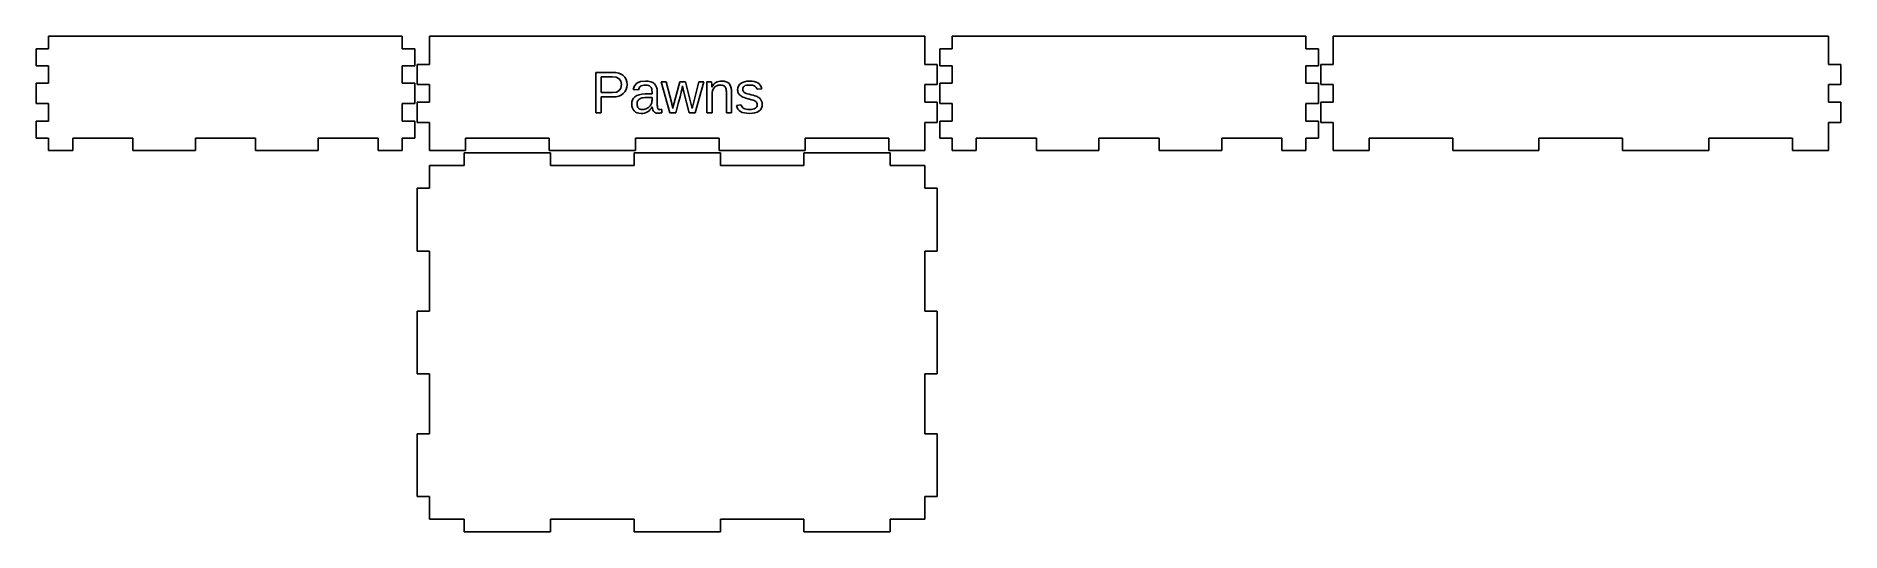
# Model space of a CAD drawing. Header units: metres. Extents: x -136 to 247, y -145 to -40.
import ezdxf

# ---------------------------------------------------------------- set-up
doc = ezdxf.new("R2010")
doc.units = ezdxf.units.M

msp = doc.modelspace()

# ---------------------------------------------------------------- linework, layer by layer
for p, q in [((-58.285, -40.125), (-133.215, -40.125)), ((-133.215, -40.125), (-133.215, -42.785)), ((-58.285, -42.785), (-58.285, -40.125)), ((52.465, -40.125), (-52.465, -40.125)), ((-52.465, -40.125), (-52.465, -46.11)), ((52.465, -46.11), (52.465, -40.125)), ((133.215, -40.125), (58.285, -40.125)), ((58.285, -40.125), (58.285, -42.785)), ((133.215, -42.785), (133.215, -40.125)), ((243.965, -40.125), (139.035, -40.125)), ((139.035, -40.125), (139.035, -46.11)), ((243.965, -46.11), (243.965, -40.125)), ((-133.215, -42.785), (-135.875, -42.785)), ((-135.875, -42.785), (-135.875, -46.39)), ((-55.625, -42.785), (-58.285, -42.785)), ((-55.625, -46.39), (-55.625, -42.785)), ((58.285, -42.785), (55.625, -42.785)), ((55.625, -42.785), (55.625, -46.39)), ((135.875, -42.785), (133.215, -42.785)), ((135.875, -46.39), (135.875, -42.785)), ((-135.875, -46.39), (-133.215, -46.39)), ((-133.215, -46.39), (-133.215, -50.11)), ((-58.285, -50.11), (-58.285, -46.39)), ((-58.285, -46.39), (-55.625, -46.39)), ((-52.465, -46.11), (-55.125, -46.11)), ((-55.125, -46.11), (-55.125, -50.39)), ((-17.2675, -56.375), (-17.2675, -47.799)), ((-17.2675, -47.799), (-13.6555, -47.799)), ((-13.7955, -48.731), (-16.1035, -48.731)), ((-16.1035, -48.731), (-16.1035, -52.087)), ((-12.9218, -48.834), (-13.7955, -48.731)), ((-13.6555, -47.799), (-12.9747, -47.841)), ((-12.9747, -47.841), (-12.3753, -47.967)), ((-12.2978, -49.143), (-12.9218, -48.834)), ((-12.3753, -47.967), (-11.8572, -48.177)), ((-11.9233, -49.658), (-12.2978, -49.143)), ((-11.7985, -50.379), (-11.9233, -49.658)), ((-11.8572, -48.177), (-11.4205, -48.471)), ((-11.4205, -48.471), (-11.074, -48.8415)), ((-11.074, -48.8415), (-10.8265, -49.281)), ((-10.8265, -49.281), (-10.678, -49.7895)), ((-7.75636, -49.7646), (-6.70862, -49.655)), ((-6.70862, -49.655), (-6.12793, -49.6907)), ((-6.12793, -49.6907), (-5.62387, -49.7978)), ((8.77045, -49.726), (9.09245, -49.6728)), ((9.09245, -49.6728), (9.44444, -49.655)), ((9.44444, -49.655), (9.94777, -49.6888)), ((9.94777, -49.6888), (10.3787, -49.79)), ((14.2488, -49.7735), (14.7568, -49.6846)), ((14.7568, -49.6846), (15.3388, -49.655)), ((15.3388, -49.655), (15.8586, -49.679)), ((15.8586, -49.679), (16.3223, -49.751)), ((55.125, -46.11), (52.465, -46.11)), ((55.125, -50.39), (55.125, -46.11)), ((55.625, -46.39), (58.285, -46.39)), ((58.285, -46.39), (58.285, -50.11)), ((133.215, -50.11), (133.215, -46.39)), ((133.215, -46.39), (135.875, -46.39)), ((139.035, -46.11), (136.375, -46.11)), ((136.375, -46.11), (136.375, -50.39)), ((246.625, -46.11), (243.965, -46.11)), ((246.625, -50.39), (246.625, -46.11)), ((-133.215, -50.11), (-135.875, -50.11)), ((-135.875, -50.11), (-135.875, -54.39)), ((-55.625, -50.11), (-58.285, -50.11)), ((-55.625, -54.39), (-55.625, -50.11)), ((-55.125, -50.39), (-52.465, -50.39)), ((-52.465, -50.39), (-52.465, -54.11)), ((-16.1035, -52.087), (-13.7475, -52.087)), ((-13.5825, -53.007), (-16.1035, -53.007)), ((-16.1035, -53.007), (-16.1035, -56.375)), ((-13.7475, -52.087), (-12.8948, -51.9803)), ((-12.9361, -52.9624), (-13.5825, -53.007)), ((-12.3608, -52.8285), (-12.9361, -52.9624)), ((-12.8948, -51.9803), (-12.2858, -51.66)), ((-11.8566, -52.6054), (-12.3608, -52.8285)), ((-12.2858, -51.66), (-11.9203, -51.1263)), ((-11.9203, -51.1263), (-11.7985, -50.379)), ((-11.4235, -52.293), (-11.8566, -52.6054)), ((-11.0757, -51.9045), (-11.4235, -52.293)), ((-10.8273, -51.454), (-11.0757, -51.9045)), ((-10.6782, -50.9415), (-10.8273, -51.454)), ((-10.6285, -50.367), (-10.6782, -50.9415)), ((-10.678, -49.7895), (-10.6285, -50.367)), ((-9.46611, -53.6245), (-9.25674, -53.2599)), ((-9.34262, -51.409), (-9.07336, -50.6416)), ((-8.19762, -51.511), (-9.34262, -51.409)), ((-9.25674, -53.2599), (-8.96361, -52.955)), ((-9.07336, -50.6416), (-8.54462, -50.0935)), ((-8.96361, -52.955), (-8.5773, -52.7116)), ((-8.5773, -52.7116), (-8.08836, -52.5325)), ((-8.54462, -50.0935), (-7.75636, -49.7646)), ((-8.14755, -51.2622), (-8.19762, -51.511)), ((-8.03662, -53.482), (-8.17711, -53.6055)), ((-8.06436, -51.0498), (-8.14755, -51.2622)), ((-8.08836, -52.5325), (-7.4968, -52.4176)), ((-7.94804, -50.8737), (-8.06436, -51.0498)), ((-7.87311, -53.3785), (-8.03662, -53.482)), ((-7.79861, -50.734), (-7.94804, -50.8737)), ((-7.68661, -53.295), (-7.87311, -53.3785)), ((-7.60718, -50.6273), (-7.79861, -50.734)), ((-7.46492, -53.2299), (-7.68661, -53.295)), ((-7.36586, -50.551), (-7.60718, -50.6273)), ((-7.4968, -52.4176), (-6.80261, -52.367)), ((-7.19687, -53.1817), (-7.46492, -53.2299)), ((-7.07468, -50.5053), (-7.36586, -50.551)), ((-6.88243, -53.1504), (-7.19687, -53.1817)), ((-6.73361, -50.49), (-7.07468, -50.5053)), ((-6.52161, -53.136), (-6.88243, -53.1504)), ((-6.80261, -52.367), (-5.32962, -52.343)), ((-6.39481, -50.5117), (-6.73361, -50.49)), ((-5.32962, -53.111), (-6.52161, -53.136)), ((-6.10437, -50.5768), (-6.39481, -50.5117)), ((-5.8623, -50.6852), (-6.10437, -50.5768)), ((-5.66861, -50.837), (-5.8623, -50.6852)), ((-5.52029, -51.0385), (-5.66861, -50.837)), ((-5.62387, -49.7978), (-5.19643, -49.9762)), ((-5.41437, -51.297), (-5.52029, -51.0385)), ((-5.3508, -51.6125), (-5.41437, -51.297)), ((-5.32962, -51.985), (-5.3508, -51.6125)), ((-5.32962, -52.343), (-5.32962, -51.985)), ((-5.32962, -53.657), (-5.32962, -53.111)), ((-5.19643, -49.9762), (-4.84561, -50.226)), ((-4.84561, -50.226), (-4.57217, -50.5429)), ((-4.57217, -50.5429), (-4.37686, -50.9235)), ((-4.37686, -50.9235), (-4.25967, -51.3679)), ((-4.25967, -51.3679), (-4.22061, -51.876)), ((-4.22061, -51.876), (-4.22061, -54.72)), ((-1.55229, -56.375), (-3.40129, -49.783)), ((-3.40129, -49.783), (-2.31729, -49.783)), ((-2.31729, -49.783), (-1.16673, -54.3911)), ((-0.83229, -55.016), (0.54669, -49.783)), ((0.59145, -52.956), (0.21687, -54.4235)), ((0.54669, -49.783), (1.72269, -49.783)), ((0.83939, -51.9725), (0.59145, -52.956)), ((0.96069, -51.473), (0.83939, -51.9725)), ((1.06145, -51.0183), (0.96069, -51.473)), ((1.1317, -50.684), (1.06145, -51.0183)), ((1.35168, -51.714), (1.1317, -50.684)), ((2.50369, -56.375), (1.35168, -51.714)), ((1.72269, -49.783), (2.87569, -54.309)), ((3.34569, -54.62), (4.59869, -49.783)), ((5.67068, -49.783), (3.77769, -56.375)), ((4.59869, -49.783), (5.67068, -49.783)), ((6.26019, -49.9669), (6.24445, -49.783)), ((6.24445, -49.783), (7.27945, -49.783)), ((6.27145, -50.2628), (6.26019, -49.9669)), ((6.2782, -50.6704), (6.27145, -50.2628)), ((6.28046, -51.19), (6.2782, -50.6704)), ((6.28046, -56.375), (6.28046, -51.19)), ((7.27945, -49.783), (7.28545, -49.839)), ((7.28545, -49.839), (7.31213, -50.3586)), ((7.31213, -50.3586), (7.32845, -50.905)), ((7.32845, -50.905), (7.34645, -50.905)), ((7.34645, -50.905), (7.54182, -50.5885)), ((7.40576, -52.0958), (7.37746, -52.551)), ((7.37746, -52.551), (7.37746, -56.375)), ((7.49069, -51.693), (7.40576, -52.0958)), ((7.63226, -51.3428), (7.49069, -51.693)), ((7.54182, -50.5885), (7.75195, -50.322)), ((7.83044, -51.045), (7.63226, -51.3428)), ((7.75195, -50.322), (7.97682, -50.1055)), ((8.07826, -50.8074), (7.83044, -51.045)), ((7.97682, -50.1055), (8.21645, -49.939)), ((8.36771, -50.6378), (8.07826, -50.8074)), ((8.21645, -49.939), (8.47845, -49.8148)), ((8.69876, -50.5359), (8.36771, -50.6378)), ((8.47845, -49.8148), (8.77045, -49.726)), ((9.07146, -50.502), (8.69876, -50.5359)), ((9.3242, -50.5119), (9.07146, -50.502)), ((9.54445, -50.5418), (9.3242, -50.5119)), ((9.73219, -50.5914), (9.54445, -50.5418)), ((9.88745, -50.661), (9.73219, -50.5914)), ((10.0175, -50.7526), (9.88745, -50.661)), ((10.1284, -50.8695), (10.0175, -50.7526)), ((10.2204, -51.0116), (10.1284, -50.8695)), ((10.2935, -51.179), (10.2204, -51.0116)), ((10.349, -51.3773), (10.2935, -51.179)), ((10.3887, -51.612), (10.349, -51.3773)), ((10.3787, -49.79), (10.7373, -49.9588)), ((10.4125, -51.8833), (10.3887, -51.612)), ((10.4205, -52.191), (10.4125, -51.8833)), ((10.4205, -56.375), (10.4205, -52.191)), ((10.7373, -49.9588), (11.0235, -50.195)), ((11.0235, -50.195), (11.2422, -50.5086)), ((11.2422, -50.5086), (11.3985, -50.9103)), ((11.3985, -50.9103), (11.4922, -51.4001)), ((11.4922, -51.4001), (11.5235, -51.978)), ((11.5235, -51.978), (11.5235, -56.375)), ((12.8088, -51.509), (12.8492, -51.083)), ((12.823, -51.7444), (12.8088, -51.509)), ((12.8655, -51.9608), (12.823, -51.7444)), ((12.8492, -51.083), (12.9703, -50.711)), ((12.9365, -52.1579), (12.8655, -51.9608)), ((13.0358, -52.336), (12.9365, -52.1579)), ((12.9703, -50.711), (13.1721, -50.393)), ((13.1602, -52.4977), (13.0358, -52.336)), ((13.3065, -52.647), (13.1602, -52.4977)), ((13.1721, -50.393), (13.4548, -50.129)), ((13.4747, -52.7837), (13.3065, -52.647)), ((13.4548, -50.129), (13.8148, -49.9216)), ((13.6648, -52.908), (13.4747, -52.7837)), ((13.9001, -53.0261), (13.6648, -52.908)), ((13.8148, -49.9216), (14.2488, -49.7735)), ((13.898, -51.1831), (13.8758, -51.399)), ((13.8758, -51.399), (13.885, -51.5339)), ((13.885, -51.5339), (13.9125, -51.6565)), ((13.9648, -50.9965), (13.898, -51.1831)), ((14.204, -53.1455), (13.9001, -53.0261)), ((13.9125, -51.6565), (13.9585, -51.7669)), ((13.9585, -51.7669), (14.0228, -51.865)), ((14.076, -50.8391), (13.9648, -50.9965)), ((14.0228, -51.865), (14.1051, -51.9531)), ((14.2318, -50.711), (14.076, -50.8391)), ((14.1051, -51.9531), (14.205, -52.0345)), ((14.5766, -53.2661), (14.204, -53.1455)), ((14.205, -52.0345), (14.3226, -52.1091)), ((14.4348, -50.6117), (14.2318, -50.711)), ((14.3226, -52.1091), (14.4578, -52.177)), ((14.687, -50.5408), (14.4348, -50.6117)), ((14.4578, -52.177), (14.6421, -52.2471)), ((15.0178, -53.388), (14.5766, -53.2661)), ((14.6421, -52.2471), (14.906, -52.3295)), ((14.9883, -50.4982), (14.687, -50.5408)), ((14.906, -52.3295), (15.2496, -52.4241)), ((15.3388, -50.484), (14.9883, -50.4982)), ((15.8088, -53.596), (15.0178, -53.388)), ((15.2496, -52.4241), (15.6728, -52.531)), ((15.6596, -50.4987), (15.3388, -50.484)), ((15.9463, -50.5428), (15.6596, -50.4987)), ((15.6728, -52.531), (16.0806, -52.6389)), ((16.1986, -50.6162), (15.9463, -50.5428)), ((16.0806, -52.6389), (16.427, -52.7427)), ((16.4168, -50.719), (16.1986, -50.6162)), ((16.3223, -49.751), (16.7296, -49.871)), ((16.5988, -50.8488), (16.4168, -50.719)), ((16.427, -52.7427), (16.7121, -52.8424)), ((16.742, -51.0043), (16.5988, -50.8488)), ((16.7121, -52.8424), (16.9358, -52.938)), ((16.7296, -49.871), (17.0808, -50.039)), ((16.8463, -51.1853), (16.742, -51.0043)), ((16.9118, -51.392), (16.8463, -51.1853)), ((17.8988, -51.27), (16.9118, -51.392)), ((16.9358, -52.938), (17.1191, -53.034)), ((17.0808, -50.039), (17.3741, -50.2599)), ((17.1191, -53.034), (17.282, -53.135)), ((17.282, -53.135), (17.4246, -53.241)), ((17.3741, -50.2599), (17.6083, -50.5388)), ((17.4246, -53.241), (17.5468, -53.352)), ((17.5468, -53.352), (17.6524, -53.4694)), ((17.6083, -50.5388), (17.7831, -50.8754)), ((17.6524, -53.4694), (17.7453, -53.5957)), ((17.7831, -50.8754), (17.8988, -51.27)), ((52.465, -54.11), (52.465, -50.39)), ((52.465, -50.39), (55.125, -50.39)), ((58.285, -50.11), (55.625, -50.11)), ((55.625, -50.11), (55.625, -54.39)), ((135.875, -50.11), (133.215, -50.11)), ((135.875, -54.39), (135.875, -50.11)), ((136.375, -50.39), (139.035, -50.39)), ((139.035, -50.39), (139.035, -54.11)), ((243.965, -54.11), (243.965, -50.39)), ((243.965, -50.39), (246.625, -50.39)), ((-135.875, -54.39), (-133.215, -54.39)), ((-133.215, -54.39), (-133.215, -58.11)), ((-58.285, -58.11), (-58.285, -54.39)), ((-58.285, -54.39), (-55.625, -54.39)), ((-52.465, -54.11), (-55.125, -54.11)), ((-55.125, -54.11), (-55.125, -58.39)), ((-16.1035, -56.375), (-17.2675, -56.375)), ((-9.63361, -54.533), (-9.59174, -54.0489)), ((-9.60255, -54.9675), (-9.63361, -54.533)), ((-9.50937, -55.353), (-9.60255, -54.9675)), ((-9.59174, -54.0489), (-9.46611, -53.6245)), ((-9.35405, -55.6895), (-9.50937, -55.353)), ((-9.13661, -55.977), (-9.35405, -55.6895)), ((-8.85742, -56.2071), (-9.13661, -55.977)), ((-8.51686, -56.3715), (-8.85742, -56.2071)), ((-8.11493, -56.4701), (-8.51686, -56.3715)), ((-8.49243, -54.3154), (-8.50562, -54.552)), ((-8.50562, -54.552), (-8.48767, -54.8062)), ((-8.45287, -54.1027), (-8.49243, -54.3154)), ((-8.48767, -54.8062), (-8.43387, -55.03)), ((-8.38693, -53.9139), (-8.45287, -54.1027)), ((-8.43387, -55.03), (-8.34418, -55.2232)), ((-8.29462, -53.749), (-8.38693, -53.9139)), ((-8.34418, -55.2232), (-8.21861, -55.386)), ((-8.17711, -53.6055), (-8.29462, -53.749)), ((-8.21861, -55.386), (-8.05936, -55.5146)), ((-7.65161, -56.503), (-8.11493, -56.4701)), ((-8.05936, -55.5146), (-7.86961, -55.6065)), ((-7.86961, -55.6065), (-7.64937, -55.6616)), ((-7.26961, -56.4834), (-7.65161, -56.503)), ((-7.64937, -55.6616), (-7.39862, -55.68)), ((-7.39862, -55.68), (-7.10742, -55.6627)), ((-6.91762, -56.4245), (-7.26961, -56.4834)), ((-7.10742, -55.6627), (-6.83287, -55.611)), ((-6.59561, -56.3264), (-6.91762, -56.4245)), ((-6.83287, -55.611), (-6.57492, -55.5247)), ((-6.30362, -56.189), (-6.59561, -56.3264)), ((-6.57492, -55.5247), (-6.33362, -55.404)), ((-6.33362, -55.404), (-6.11293, -55.2532)), ((-6.03461, -56.0043), (-6.30362, -56.189)), ((-6.11293, -55.2532), (-5.91687, -55.0767)), ((-5.78261, -55.7642), (-6.03461, -56.0043)), ((-5.91687, -55.0767), (-5.74542, -54.8747)), ((-5.54761, -55.4688), (-5.78261, -55.7642)), ((-5.74542, -54.8747), (-5.59862, -54.647)), ((-5.59862, -54.647), (-5.48093, -54.4047)), ((-5.32962, -55.118), (-5.54761, -55.4688)), ((-5.48093, -54.4047), (-5.39687, -54.159)), ((-5.39687, -54.159), (-5.34642, -53.9097)), ((-5.34642, -53.9097), (-5.32962, -53.657)), ((-5.29361, -55.118), (-5.32962, -55.118)), ((-5.26054, -55.4364), (-5.29361, -55.118)), ((-5.19736, -55.7095), (-5.26054, -55.4364)), ((-5.10405, -55.9374), (-5.19736, -55.7095)), ((-4.98061, -56.12), (-5.10405, -55.9374)), ((-4.82143, -56.2596), (-4.98061, -56.12)), ((-4.62086, -56.3592), (-4.82143, -56.2596)), ((-4.37892, -56.4191), (-4.62086, -56.3592)), ((-4.09561, -56.439), (-4.37892, -56.4191)), ((-4.22061, -54.72), (-4.21268, -54.9489)), ((-4.21268, -54.9489), (-4.18886, -55.1477)), ((-4.18886, -55.1477), (-4.14917, -55.3164)), ((-4.14917, -55.3164), (-4.09361, -55.455)), ((-3.88074, -56.4329), (-4.09561, -56.439)), ((-4.09361, -55.455), (-4.01524, -55.563)), ((-4.01524, -55.563), (-3.90811, -55.6402)), ((-3.90811, -55.6402), (-3.77223, -55.6866)), ((-3.66811, -56.4147), (-3.88074, -56.4329)), ((-3.77223, -55.6866), (-3.60762, -55.702)), ((-3.45773, -56.3844), (-3.66811, -56.4147)), ((-3.60762, -55.702), (-3.52599, -55.6993)), ((-3.52599, -55.6993), (-3.43912, -55.6912)), ((-3.24962, -56.342), (-3.45773, -56.3844)), ((-3.43912, -55.6912), (-3.34698, -55.6778)), ((-3.34698, -55.6778), (-3.24962, -55.659)), ((-3.24962, -55.659), (-3.24962, -56.342)), ((-0.28429, -56.375), (-1.55229, -56.375)), ((-1.16673, -54.3911), (-1.11205, -54.6355)), ((-1.11205, -54.6355), (-0.93629, -55.467)), ((-0.93629, -55.467), (-0.83229, -55.016)), ((0.21687, -54.4235), (-0.28429, -56.375)), ((3.77769, -56.375), (2.50369, -56.375)), ((2.87569, -54.309), (3.15669, -55.467)), ((3.15669, -55.467), (3.34569, -54.62)), ((7.37746, -56.375), (6.28046, -56.375)), ((11.5235, -56.375), (10.4205, -56.375)), ((12.5458, -54.833), (13.5148, -54.644)), ((12.6761, -55.2342), (12.5458, -54.833)), ((12.865, -55.5787), (12.6761, -55.2342)), ((13.1126, -55.8667), (12.865, -55.5787)), ((13.4188, -56.098), (13.1126, -55.8667)), ((13.7896, -56.2752), (13.4188, -56.098)), ((13.5148, -54.644), (13.6041, -54.8913)), ((13.6041, -54.8913), (13.731, -55.1032)), ((13.731, -55.1032), (13.8956, -55.2798)), ((14.2313, -56.4017), (13.7896, -56.2752)), ((13.8956, -55.2798), (14.0978, -55.421)), ((14.0978, -55.421), (14.3408, -55.5291)), ((14.7437, -56.4777), (14.2313, -56.4017)), ((14.3408, -55.5291), (14.6268, -55.6062)), ((14.6268, -55.6062), (14.9558, -55.6526)), ((15.3268, -56.503), (14.7437, -56.4777)), ((14.9558, -55.6526), (15.3278, -55.668)), ((15.9283, -56.4712), (15.3268, -56.503)), ((15.3278, -55.668), (15.7205, -55.6519)), ((15.7205, -55.6519), (16.0568, -55.6035)), ((16.0886, -53.6809), (15.8088, -53.596)), ((16.459, -56.376), (15.9283, -56.4712)), ((16.0568, -55.6035), (16.3365, -55.5229)), ((16.327, -53.7765), (16.0886, -53.6809)), ((16.5241, -53.8829), (16.327, -53.7765)), ((16.3365, -55.5229), (16.5598, -55.41)), ((16.9188, -56.2172), (16.459, -56.376)), ((16.6798, -54), (16.5241, -53.8829)), ((16.5598, -55.41), (16.7304, -55.2649)), ((16.7979, -54.1312), (16.6798, -54)), ((16.7304, -55.2649), (16.8523, -55.0875)), ((16.8823, -54.281), (16.7979, -54.1312)), ((16.8523, -55.0875), (16.9254, -54.8779)), ((16.9329, -54.4492), (16.8823, -54.281)), ((17.3078, -55.995), (16.9188, -56.2172)), ((16.9254, -54.8779), (16.9498, -54.636)), ((16.9498, -54.636), (16.9329, -54.4492)), ((17.6175, -55.7142), (17.3078, -55.995)), ((17.8388, -55.38), (17.6175, -55.7142)), ((17.7453, -53.5957), (17.8254, -53.7309)), ((17.8254, -53.7309), (17.8928, -53.875)), ((17.9715, -54.9922), (17.8388, -55.38)), ((17.8928, -53.875), (17.9466, -54.0282)), ((17.9466, -54.0282), (17.985, -54.192)), ((18.0158, -54.551), (17.9715, -54.9922)), ((17.985, -54.192), (18.0081, -54.3662)), ((18.0081, -54.3662), (18.0158, -54.551)), ((55.125, -54.11), (52.465, -54.11)), ((55.125, -58.39), (55.125, -54.11)), ((55.625, -54.39), (58.285, -54.39)), ((58.285, -54.39), (58.285, -58.11)), ((133.215, -58.11), (133.215, -54.39)), ((133.215, -54.39), (135.875, -54.39)), ((139.035, -54.11), (136.375, -54.11)), ((136.375, -54.11), (136.375, -58.39)), ((246.625, -54.11), (243.965, -54.11)), ((246.625, -58.39), (246.625, -54.11)), ((-133.215, -58.11), (-135.875, -58.11)), ((-135.875, -58.11), (-135.875, -61.715)), ((-55.625, -58.11), (-58.285, -58.11)), ((-55.625, -61.715), (-55.625, -58.11)), ((-55.125, -58.39), (-52.465, -58.39)), ((-52.465, -58.39), (-52.465, -64.375)), ((52.465, -64.375), (52.465, -58.39)), ((52.465, -58.39), (55.125, -58.39)), ((58.285, -58.11), (55.625, -58.11)), ((55.625, -58.11), (55.625, -61.715)), ((135.875, -58.11), (133.215, -58.11)), ((135.875, -61.715), (135.875, -58.11)), ((136.375, -58.39), (139.035, -58.39)), ((139.035, -58.39), (139.035, -64.375)), ((243.965, -64.375), (243.965, -58.39)), ((243.965, -58.39), (246.625, -58.39)), ((-135.875, -61.715), (-133.215, -61.715)), ((-133.215, -61.715), (-133.215, -64.375)), ((-133.215, -64.375), (-128.11, -64.375)), ((-128.11, -61.715), (-115.39, -61.715)), ((-128.11, -64.375), (-128.11, -61.715)), ((-115.39, -61.715), (-115.39, -64.375)), ((-115.39, -64.375), (-102.11, -64.375)), ((-102.11, -64.375), (-102.11, -61.715)), ((-102.11, -61.715), (-89.39, -61.715)), ((-89.39, -61.715), (-89.39, -64.375)), ((-89.39, -64.375), (-76.11, -64.375)), ((-76.11, -64.375), (-76.11, -61.715)), ((-76.11, -61.715), (-63.39, -61.715)), ((-63.39, -61.715), (-63.39, -64.375)), ((-63.39, -64.375), (-58.285, -64.375)), ((-58.285, -64.375), (-58.285, -61.715)), ((-58.285, -61.715), (-55.625, -61.715)), ((-52.465, -64.375), (-44.86, -64.375)), ((-26.86, -64.875), (-45.14, -64.875)), ((-45.14, -64.875), (-45.14, -67.535)), ((-44.86, -61.715), (-27.14, -61.715)), ((-44.86, -64.375), (-44.86, -61.715)), ((-27.14, -61.715), (-27.14, -64.375)), ((-27.14, -64.375), (-8.85999, -64.375)), ((-26.86, -67.535), (-26.86, -64.875)), ((9.14, -64.875), (-9.14, -64.875)), ((-9.14, -64.875), (-9.14, -67.535)), ((-8.85999, -64.375), (-8.85999, -61.715)), ((-8.85999, -61.715), (8.85999, -61.715)), ((8.85999, -61.715), (8.85999, -64.375)), ((8.85999, -64.375), (27.14, -64.375)), ((9.14, -67.535), (9.14, -64.875)), ((45.14, -64.875), (26.86, -64.875)), ((26.86, -64.875), (26.86, -67.535)), ((27.14, -64.375), (27.14, -61.715)), ((27.14, -61.715), (44.86, -61.715)), ((44.86, -61.715), (44.86, -64.375)), ((44.86, -64.375), (52.465, -64.375)), ((45.14, -67.535), (45.14, -64.875)), ((55.625, -61.715), (58.285, -61.715)), ((58.285, -61.715), (58.285, -64.375)), ((58.285, -64.375), (63.39, -64.375)), ((63.39, -61.715), (76.11, -61.715)), ((63.39, -64.375), (63.39, -61.715)), ((76.11, -61.715), (76.11, -64.375)), ((76.11, -64.375), (89.39, -64.375)), ((89.39, -64.375), (89.39, -61.715)), ((89.39, -61.715), (102.11, -61.715)), ((102.11, -61.715), (102.11, -64.375)), ((102.11, -64.375), (115.39, -64.375)), ((115.39, -64.375), (115.39, -61.715)), ((115.39, -61.715), (128.11, -61.715)), ((128.11, -61.715), (128.11, -64.375)), ((128.11, -64.375), (133.215, -64.375)), ((133.215, -64.375), (133.215, -61.715)), ((133.215, -61.715), (135.875, -61.715)), ((139.035, -64.375), (146.64, -64.375)), ((146.64, -61.715), (164.36, -61.715)), ((146.64, -64.375), (146.64, -61.715)), ((164.36, -61.715), (164.36, -64.375)), ((164.36, -64.375), (182.64, -64.375)), ((182.64, -64.375), (182.64, -61.715)), ((182.64, -61.715), (200.36, -61.715)), ((200.36, -61.715), (200.36, -64.375)), ((200.36, -64.375), (218.64, -64.375)), ((218.64, -64.375), (218.64, -61.715)), ((218.64, -61.715), (236.36, -61.715)), ((236.36, -61.715), (236.36, -64.375)), ((236.36, -64.375), (243.965, -64.375)), ((-45.14, -67.535), (-52.465, -67.535)), ((-52.465, -67.535), (-52.465, -72.36)), ((-9.14, -67.535), (-26.86, -67.535)), ((26.86, -67.535), (9.14, -67.535)), ((52.465, -67.535), (45.14, -67.535)), ((52.465, -72.36), (52.465, -67.535)), ((-52.465, -72.36), (-55.125, -72.36)), ((-55.125, -72.36), (-55.125, -85.64)), ((55.125, -72.36), (52.465, -72.36)), ((55.125, -85.64), (55.125, -72.36)), ((-55.125, -85.64), (-52.465, -85.64)), ((-52.465, -85.64), (-52.465, -98.36)), ((52.465, -98.36), (52.465, -85.64)), ((52.465, -85.64), (55.125, -85.64)), ((-52.465, -98.36), (-55.125, -98.36)), ((-55.125, -98.36), (-55.125, -111.64)), ((55.125, -98.36), (52.465, -98.36)), ((55.125, -111.64), (55.125, -98.36)), ((-55.125, -111.64), (-52.465, -111.64)), ((-52.465, -111.64), (-52.465, -124.36)), ((52.465, -124.36), (52.465, -111.64)), ((52.465, -111.64), (55.125, -111.64)), ((-52.465, -124.36), (-55.125, -124.36)), ((-55.125, -124.36), (-55.125, -137.64)), ((55.125, -124.36), (52.465, -124.36)), ((55.125, -137.64), (55.125, -124.36)), ((-55.125, -137.64), (-52.465, -137.64)), ((-52.465, -137.64), (-52.465, -142.465)), ((52.465, -142.465), (52.465, -137.64)), ((52.465, -137.64), (55.125, -137.64)), ((-52.465, -142.465), (-45.14, -142.465)), ((-45.14, -142.465), (-45.14, -145.125)), ((-45.14, -145.125), (-26.86, -145.125)), ((-26.86, -142.465), (-9.14, -142.465)), ((-26.86, -145.125), (-26.86, -142.465)), ((-9.14, -142.465), (-9.14, -145.125)), ((-9.14, -145.125), (9.13998, -145.125)), ((9.13998, -145.125), (9.13998, -142.465)), ((9.13998, -142.465), (26.86, -142.465)), ((26.86, -142.465), (26.86, -145.125)), ((26.86, -145.125), (45.14, -145.125)), ((45.14, -145.125), (45.14, -142.465)), ((45.14, -142.465), (52.465, -142.465))]:
    msp.add_line(p, q)

doc.saveas('drawing.dxf')
